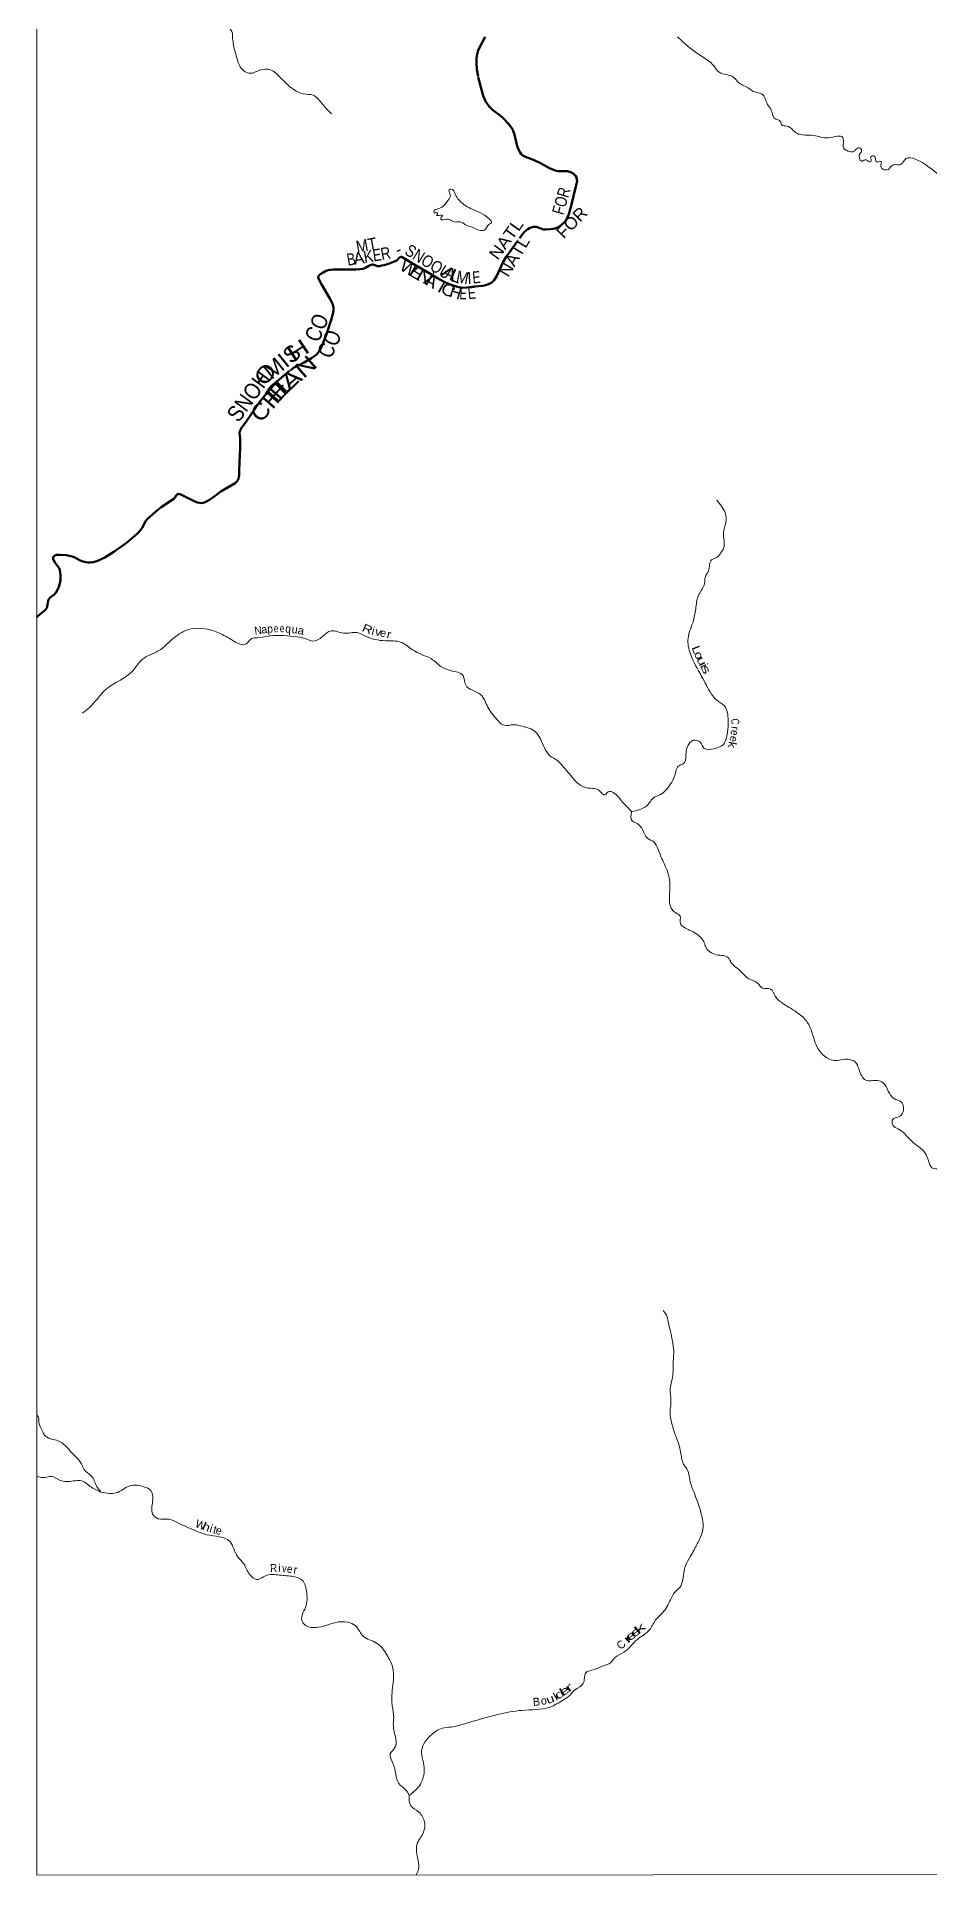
# Model space of a CAD drawing. Header units: feet. Extents: x 0 to 246606, y 183576 to 368785.
# Drawn here: x 0 to 22313, y 183576 to 229523 of the extents above; entities that cross this region are included whole.
import ezdxf
from ezdxf.enums import TextEntityAlignment as Align

# ---------------------------------------------------------------- set-up
doc = ezdxf.new("R2010")
doc.units = ezdxf.units.FT
doc.header["$LTSCALE"] = 80
doc.linetypes.add('DOT_DASHED', pattern=[7.7, 5, -1.2, 0.3, -1.2])
doc.linetypes.add('LONG_DASH_SHORT_DASH', pattern=[9.9, 6, -1.2, 1.5, -1.2])
for name, color, linetype, lineweight in [('11', 7, 'LONG_DASH_SHORT_DASH', 60), ('39', 7, 'Continuous', 13), ('4', 7, 'Continuous', 13), ('41', 7, 'Continuous', 13), ('44', 7, 'DOT_DASHED', 13)]:
    doc.layers.add(name, color=color, linetype=linetype, lineweight=lineweight)
doc.layers.add('12', color=7, linetype='Continuous')

msp = doc.modelspace()

# ---------------------------------------------------------------- linework, layer by layer
at = {"layer": '11'}
for points in [[(12097.04, 224522.78), (12189.62, 224635.3), (12240.03, 224687.01), (12278.67, 224716.12), (12316.22, 224737.59), (12363.23, 224757.49), (12418.78, 224773.17), (12453.07, 224776.26), (12495.78, 224770.49), (12535.49, 224758.49), (12630.66, 224720.82), (12669.43, 224708.6), (12696.13, 224703.35), (12728.74, 224701.86), (12847.03, 224712.12), (12906.2, 224722.31), (12953.15, 224734.54), (13016.32, 224758.67), (13075.3, 224791.23), (13128.08, 224830.19), (13174.19, 224872.71), (13224.23, 224933.16), (13267.23, 225007.47), (13299.58, 225092.93), (13365.89, 225329.89), (13471.84, 225748.57), (13502.42, 225881.97), (13508.22, 225922.95), (13505.64, 225963.62), (13493.16, 226005.68), (13471.6, 226044.37), (13448.05, 226073.44), (13414.54, 226102.54), (13382.57, 226122.03), (13329.75, 226144.35), (13258.62, 226161.99), (13225.22, 226165.15), (13027.24, 226165.3), (12957.46, 226177.56), (12817.74, 226240.34), (12589.8, 226360.79), (12439.36, 226435.93), (12392.4, 226456.02), (12216.43, 226519.29), (12157.43, 226549.37), (12114.43, 226588.33), (12081.99, 226632.45), (12034.31, 226722.62), (12002.7, 226820.41), (11946.81, 227077.52), (11894.36, 227209.39), (11801.78, 227335.94), (11660.89, 227489.38), (11588.76, 227554.12), (11396.03, 227696.06), (11310.15, 227776.13), (11229.82, 227892.84), (11164.42, 228048.67), (11034.81, 228525.71), (11002.6, 228708.18), (10990.74, 228871.04), (10996.49, 228990.36), (11011.62, 229085.41), (11036.81, 229177.84), (11068.48, 229256.54), (11211.28, 229518.08)], [(6342.02, 221187.76), (6389.53, 221225.22), (6422.39, 221246.96), (6502.99, 221290.88), (6686.77, 221378.61), (6870.77, 221488.72), (6984.79, 221574.06), (7050.36, 221646.98), (7118.19, 221773.56), (7235.35, 222065.03), (7371.56, 222471.61), (7407.73, 222622.69), (7419.96, 222701.24), (7419.46, 222754.86), (7404.36, 222824.86), (7379.22, 222888.09), (7331.13, 222977.92), (7127.13, 223325.14), (7034.83, 223498.44), (7033.68, 223517.87), (7042.92, 223539.79), (7070.38, 223570.31), (7125.89, 223613.12), (7156.56, 223633.72), (7199.08, 223656.75), (7235.44, 223671.9), (7285.76, 223687.04), (7339.95, 223697.35), (7420.68, 223705.13), (7482.11, 223708.16), (7621.65, 223708.62), (7863.31, 223702.43), (7975.24, 223705.44), (8084.18, 223716.82), (8149.32, 223726.95), (8177.7, 223733.94), (8217.56, 223750.34), (8302.47, 223797.15), (8334.47, 223812.74), (8360.28, 223822.33), (8386.41, 223828.36), (8404.37, 223828.21), (8419.03, 223825.36), (8436.41, 223819.7), (8491.51, 223796.01), (8505.89, 223791.01), (8517.49, 223788.07), (8529.31, 223786.4), (8541.6, 223786.43), (8562.19, 223789.61), (8628.19, 223803.07), (8686.76, 223817.83), (8792.06, 223850.98), (8879.45, 223882.39), (8984.46, 223926.05), (9007.05, 223943.2), (9058.92, 223996.11), (9075.44, 224010.29), (9086.3, 224017.3), (9096.83, 224021.78), (9105.78, 224023.5), (9114.12, 224023.13), (9123.88, 224020.05), (9134.76, 224013.95), (9452.02, 223823.16), (10017.21, 223493.52), (10172.42, 223408.05), (10307.99, 223343.81), (10433.65, 223295.5), (10549.73, 223262.06), (10633, 223250.62), (10755.24, 223253.95), (10949.86, 223279.73), (11152.91, 223301.23), (11221.58, 223314.32), (11292.66, 223337.13), (11378.79, 223384.33), (11432.9, 223436.7), (11462.58, 223479.44), (11500.8, 223550.08), (11537.69, 223624.05), (11642.1, 223866.9), (11737.11, 224020.65), (12082.16, 224504.17), (12101.19, 224527.39)], [(-0.2, 215017.92), (93.84, 215103.7), (214.75, 215204.56), (233.84, 215225.65), (248.57, 215252.41), (258.52, 215282.32), (267.41, 215328.82), (285.76, 215435.18), (298.15, 215466.65), (326.36, 215504.26), (365.08, 215535.29), (428.38, 215577.56), (479.53, 215626.34), (539.14, 215735.66), (563.73, 215802.82), (578.92, 215860.86), (591.59, 215942.35), (592.99, 216079.2), (575.17, 216195.73), (557.44, 216245.11), (510.96, 216312.77), (459.52, 216377.22), (425.73, 216437.27), (414.01, 216469.48), (409.34, 216510.21), (413.4, 216524.43), (431.6, 216544.69), (454.61, 216558.59), (497.47, 216574.07), (527.79, 216578.6), (584.22, 216578.13), (741.34, 216563.2), (882.54, 216536.39), (952.46, 216512), (1065.07, 216443.49), (1108.91, 216423.76), (1188.84, 216400.32), (1272.86, 216385.12), (1332.62, 216381.43), (1412.01, 216388.35), (1499.28, 216415.87), (1699, 216510.64), (1924.74, 216651.55), (2240.83, 216877.82), (2401.51, 217007.72), (2525.06, 217120.13), (2596.48, 217195.89), (2634.01, 217251.86), (2729.61, 217421.28), (2772.39, 217477.09), (2823.01, 217527.54), (2965.85, 217653.72), (3111.93, 217766.78), (3430.35, 217974.28), (3448.27, 217997.76), (3484.89, 218060.4), (3494.95, 218074.06), (3508.18, 218086.89), (3520.01, 218093.56), (3533.74, 218096.38), (3550.66, 218095.57), (3573.35, 218090.57), (3620.24, 218072.3), (3719.97, 218027.79), (3950.67, 217911.47), (4016.64, 217885.78), (4071.63, 217871.45), (4116.11, 217870.49), (4161.85, 217878.28), (4211.72, 217894.64), (4244.98, 217909.27), (4316.81, 217949.09), (4456.53, 218049.34), (4600.96, 218157.64), (4961.31, 218370.43), (4983.53, 218387.28), (5000.03, 218403.36), (5013.93, 218421.11), (5024.8, 218439.22), (5042, 218477.9), (5054.64, 218525.55), (5060.39, 218569.27), (5064.2, 218686.93), (5079.4, 219075.05), (5081.98, 219252.55), (5082.52, 219492.22), (5072.64, 219612.02), (5076.75, 219664.86), (5115.74, 219749.01), (5225.55, 219889.28), (5316.46, 220025.6), (5560.46, 220386.48), (5737.88, 220595.18), (5838.24, 220757.42), (5871.33, 220795.28), (5954.48, 220864.45), (6333.65, 221181.58), (6342.02, 221187.76)]]:
    msp.add_lwpolyline(points, dxfattribs=at)
at = {"layer": '39'}
for points in [[(1.98, 233885.94), (136.8, 233730.04), (502.61, 233562.03), (893.81, 233278.75), (1388.97, 232867.56), (1547.25, 232723.13), (1730.39, 232673.45), (2051.97, 232523.91), (2176.2, 232412.02), (2273.29, 232169.05), (2595.68, 231849.87), (2968.14, 231481.9), (3545.75, 231039.86), (4066.38, 230523.49), (4558.82, 230013.36), (4847.01, 229704.51), (4894.69, 229603.22), (4892.05, 229514.38)], [(4892.05, 229514.38), (4944.77, 229196.69), (5002.99, 228996.82), (5085.36, 228774.72), (5341.06, 228608.95), (5572.84, 228685.4), (5899.22, 228672.95), (6030.07, 228563.82), (6428.61, 228202.12), (6662.21, 228094.91), (6912.01, 228062.35), (7139.45, 227844.14), (7364.85, 227597.66)], [(16021.99, 229522.65), (16161.19, 229384.76), (16646.37, 229022.97), (16918.14, 228804.71), (17059, 228637.04), (17421.53, 228513.54), (17546.3, 228380.2), (17820.15, 228224.51), (17924.84, 228151.74), (18124.25, 228095.01), (18273.06, 227832.48), (18363.58, 227689.08), (18474.15, 227460.89), (18588.95, 227416.37), (18619.08, 227327.53), (18752.01, 227289.05), (18999.64, 227111.17), (19420.67, 227058.26), (19795.36, 226995.3), (20151.98, 227000.98), (20168.01, 226920.23), (20169.85, 226748.67), (20328.91, 226651.62), (20423.61, 226655.56), (20488.14, 226714.02), (20588.91, 226740.15), (20617.03, 226655.36), (20572.64, 226592.83), (20626.85, 226417.18), (20663.12, 226421.18), (20705.46, 226449.39), (20769.91, 226427.12), (20836.37, 226396.78), (20862.59, 226429.05), (20846.55, 226499.7), (20866.74, 226542.07), (20937.25, 226537.96), (20967.42, 226485.45), (20995.53, 226394.6), (21043.89, 226394.54), (21108.37, 226406.59), (21104.21, 226279.44), (21152.5, 226214.8), (21291.51, 226208.6), (21364.13, 226291.27), (21466.92, 226327.5), (21597.88, 226329.38), (21656.37, 226383.81), (21731.01, 226476.58), (21964.71, 226466.24), (22234.53, 226314.58), (22709.54, 225853.91), (22785.93, 225694.38), (22894.6, 225567.11), (23158.19, 225239.87), (24221.14, 224425.37), (24658.02, 224114.09), (24714.26, 223950.54), (24770.61, 223885.9), (25110.98, 223770.5), (25461.33, 223558.21), (25878.26, 223432.63), (25993.1, 223438.57), (26001.21, 223482.96), (26150.33, 223511.06), (26230.81, 223404.01), (26381.88, 223369.54), (26567.14, 223268.43), (26814.79, 223114.78), (27130.96, 222971.14), (27253.88, 222991.2), (27386.92, 223053.63), (27594.37, 222984.79), (27761.48, 222875.62), (27942.76, 222822.96), (28115.79, 222594.7), (28335.28, 222479.43), (28643.38, 222321.68), (28840.6, 222109.55), (29112.48, 222002.29), (29217.22, 221971.91), (29398.46, 221884.93), (29684.42, 221759.49), (29779.1, 221741.23), (29881.83, 221722.96), (30069.09, 221607.71), (30159.74, 221595.51), (30236.34, 221631.76), (30369.38, 221694.19)], [(10365.19, 224931.12), (10249.26, 224962.75), (10102.19, 224968.95), (10100.21, 224999.23), (10132.47, 225027.45), (10150.64, 225059.73), (10092.21, 225061.81), (10033.78, 225053.8), (9997.52, 225059.89), (10021.73, 225096.19), (10015.71, 225120.42), (9947.21, 225122.51), (9929.11, 225150.78), (10078.29, 225235.4), (10253.75, 225400.72), (10340.53, 225541.91), (10310.43, 225656.99), (10312.5, 225705.42), (10350.79, 225717.49), (10469.51, 225574.07), (10551.98, 225444.81), (10841.89, 225234.6), (11317.09, 224961.63), (11367.36, 224870.75), (11312.93, 224836.5), (11195.92, 224693.32), (11083.09, 224683.34), (10885.72, 224764.28), (10720.58, 224825.01), (10581.63, 224899.83), (10424.48, 224895.96), (10365.19, 224931.12)], [(17001.48, 217937.95), (17208.67, 217622.88), (17226.55, 217376.62), (17169.87, 217124.39), (17171.48, 216740.91), (17102.86, 216621.9), (17014.1, 216519.06), (16870.97, 216446.55), (16792.12, 216176.17), (16715.4, 216028.92), (16695.07, 215855.36), (16555.77, 215585.05), (16478.88, 215272.29), (16418.08, 214933.28), (16282.63, 214489.39), (16340.65, 214099.79), (16622.13, 213538.4), (16871.5, 213096.12), (16998.28, 212944.62), (17187.52, 212807.17), (17283.84, 212433.68), (17269.42, 212134.98), (17158.29, 211830.33), (16924.47, 211729.66), (16686.74, 211737.98), (16590.19, 211887.44), (16412.94, 211940.1), (16273.78, 211803), (16229.21, 211564.89), (16170.56, 211357.06), (16065.75, 211312.77), (15948.62, 211056.56), (15843.64, 210848.78), (15597.56, 210588.68), (15440.33, 210516.18), (15248.71, 210302.44), (15051.15, 210199.71), (14871.79, 210151.46)], [(1137.66, 212620.13), (1311.07, 212755.17), (1736.67, 213216.93), (2089.5, 213446.65), (2393.96, 213670.36), (2638.05, 213958.73), (3039.21, 214174.27), (3472.77, 214537.11), (3857.78, 214722.39), (4566.87, 214618.72), (4876.97, 214448.85), (5235.49, 214347.56), (5380.7, 214484.66), (5517.73, 214504.69), (5834.09, 214548.77), (6511.03, 214523.84), (6724.55, 214477.19), (6899.77, 214416.46), (7141.66, 214531.25), (7361.42, 214676.34), (7671.63, 214615.47), (8010.13, 214633.28), (8199.44, 214552.34), (8719.12, 214426.66), (9087.79, 214396), (9381.75, 214212.03), (9631.44, 214078.56), (9865.05, 213975.38), (10102.6, 213787.42), (10356.34, 213680.19), (10656.42, 213556.76), (10724.67, 213322.56), (11093.13, 213081.99), (11278.15, 212766.94), (11501.48, 212461.94), (11690.71, 212314.4), (11922.42, 212328.29), (12190.33, 212273.51), (12397.78, 212204.67), (12621.11, 211911.78), (12862.49, 211530.06), (12995.38, 211451.21), (13108.09, 211342.1), (13377.74, 211026.96), (13548.81, 210845.13), (13774.36, 210748.02), (14080.53, 210673.02), (14205.34, 210576.01), (14284, 210650.6), (14447.15, 210612.08), (14666.51, 210367.64), (14865.75, 210159.54), (14871.79, 210151.46)], [(14871.79, 210151.46), (14881.63, 209927.42), (15008.49, 209860.68), (15151.36, 209693.01), (15268.01, 209495.09), (15425.06, 209400.06), (15533.67, 209214.26), (15666.31, 208897.25), (15758.78, 208693.3), (15824.73, 208184.61), (15862.55, 207744.58), (15967.21, 207633.46), (16085.99, 207544.53), (16091.83, 207352.78), (16160.26, 207284.09), (16407.94, 207150.62), (16675.65, 206908.14), (16725.88, 206774.88), (16989.61, 206580.84), (17291.74, 206499.79), (17356.1, 206388.72), (17569.47, 206198.77), (17784.83, 205988.64), (18014.39, 205877.39), (18153.28, 205746.05), (18344.66, 205723.65), (18469.37, 205535.82), (18632.41, 205378.22), (18996.84, 205145.73), (19240.39, 204925.47), (19371.09, 204673.05), (19503.66, 204285.39), (19652.54, 204081.38), (19934.46, 203937.79), (20210.51, 203967.77), (20460.28, 203902.92), (20556.79, 203711.08), (20725.75, 203448.52), (21019.9, 203436.1), (21158.86, 203381.46), (21287.59, 203175.46), (21436.48, 202985.58), (21609.67, 202904.67), (21647.66, 202624.08), (21542.79, 202529.33), (21401.69, 202466.91), (21403.55, 202323.6), (21538.44, 202226.58), (21922.9, 201881.05), (22234.88, 201586.05), (22419.88, 201234.66), (22615.36, 201282.9), (22746.54, 201490.65), (22837.23, 201522.85), (23066.92, 201522.61), (23234.04, 201425.55), (23245.94, 201239.85), (23239.66, 201015.82), (23338.21, 200848.2), (23606.14, 200815.63), (23755.24, 200821.53), (23870.02, 200766.91), (23962.73, 200795.07), (24230.46, 200566.72), (24192.09, 200481.99), (24022.73, 200373.18), (24006.46, 200223.84), (24032.46, 200046.2), (24143.25, 200015.81), (24310.35, 199902.61), (24328.34, 199765.34), (24366.47, 199615.94), (24342.16, 199494.87), (24178.85, 199380), (24136.38, 199226.65), (24275.33, 199159.9), (24416.2, 199006.36), (24534.92, 198858.9), (24852.9, 198519.48), (24828.5, 198307.59), (24777.97, 198152.23), (24874.59, 198075.43), (24898.59, 197897.79), (24912.48, 197702), (24997.11, 197701.91), (25093.93, 197808.78), (25134.29, 197875.34), (25182.58, 197812.72), (25273.09, 197667.31), (25288.93, 197394.82), (25171.99, 197318.25)], [(9310.59, 185569.34), (9537.39, 185775.66), (9682.83, 186128.72), (9669, 186393.13), (9616.87, 186637.4), (9838.94, 187063.04), (10145.38, 187250.42), (10358.98, 187280.47), (10753.97, 187376.94), (11529.89, 187594.11), (12126.37, 187696.42), (12823.56, 187778.44), (13164.24, 187953.67), (13333.61, 188078.63), (13460.69, 188213.73), (13664.34, 188370.94), (13725.06, 188635.28), (13932.67, 188717.82), (14146.32, 188802.36), (14351.93, 188894.99), (14452.79, 189013.96), (14674.55, 189146.94), (15025.47, 189479.6), (15319.87, 189707.36), (15471.23, 189955.46), (15638.64, 190128.86), (15840.46, 190459.65), (15955.51, 190653.29), (16068.45, 190760.14), (16183.73, 191185.89), (16222.16, 191323.1), (16345.29, 191547), (16436.13, 191712.41), (16585.53, 192010.96), (16652.24, 192222.82), (16614.37, 192610.38), (16403.45, 193212.06), (16325.13, 193462.41), (16272.99, 193696.59), (16172.41, 193850.09), (16096.17, 194158.98), (15995.79, 194498.16), (15945.56, 194629.4), (15901.39, 194780.83), (15833.21, 195089.7), (15855.75, 195444.9), (15833.87, 195721.44), (15894.62, 196012.01), (15911.17, 196421.71), (15927.56, 196686.1), (15891.54, 196924.3), (15839.45, 197200.86), (15791.28, 197374.49), (15759.2, 197531.95), (15660.65, 197693.52)], [(1.14, 195086.1), (49.39, 194983.11), (51.33, 194910.45), (125.66, 194704.5), (228.24, 194542.93), (532.36, 194433.62), (878.59, 194134.55), (1118.05, 193853.75), (1174.33, 193724.52), (1367.57, 193552.76), (1496.25, 193302.35), (1602.88, 193152.88)], [(1.74, 193546.37), (198.96, 193513.61), (362.18, 193541.7), (583.71, 193444.59), (908.07, 193430.12), (1125.67, 193429.89), (1339.09, 193292.42), (1602.48, 193153.44)], [(1602.88, 193152.88), (1890.95, 193118.27), (2064.27, 193162.49), (2282, 193293.45), (2646.68, 193295.09), (2848.04, 193189.92), (2890.02, 192873), (2895.79, 192606.58), (3036.7, 192487.35), (3312.7, 192470.91), (3544.31, 192377.83), (3943.04, 192197.78), (4247.16, 192086.45), (4831.26, 191916.3), (5018.24, 191538.68), (5163.14, 191379.08), (5295.85, 191130.69), (5529.4, 190966.96), (5718.88, 191061.62), (6071.48, 191077.4), (6422.01, 191038.68), (6633.47, 190949.65), (6744, 190679.08), (6715.36, 190265.36), (6626.39, 189952.61), (6702.82, 189833.45), (7039.23, 189772.55), (7543.06, 189905.23), (7839.2, 189882.72), (7990.21, 189785.68), (8157.19, 189551.38), (8495.49, 189379.47), (8753.07, 189080.48), (8893.8, 188783.64), (8915.61, 188452.61), (8874.8, 187956.15), (8886.74, 187812.83), (8924.71, 187514.08), (8914.45, 187342.54), (8974.51, 186977.16), (8956.16, 186765.25), (8839.14, 186607.94), (8901.36, 186377.79), (8977.63, 186103.22), (9053.94, 185864.97), (9231.08, 185705.34), (9310.59, 185569.34)], [(9310.59, 185569.34), (9349.54, 185313.66), (9554.87, 185149.96), (9693.63, 184899.54), (9693.47, 184742.11), (9661.11, 184627.1), (9521.85, 184393.12), (9521.45, 184011.66), (9551.41, 183767.41), (9484.03, 183576.28)]]:
    msp.add_spline(points, degree=3, dxfattribs=at)
at = {"layer": '4'}
msp.add_line((0, 183577.08), (0, 367439.54), dxfattribs=at)
for points in [[(0, 183577.08), (0, 367439.54), (30573.51, 367460.56), (61146.96, 367523.65), (91720.3, 367628.78), (122293.47, 367775.98), (152869.71, 367965.22), (183439.05, 368196.52), (214011.34, 368469.87), (244583.23, 368785.28)], [(0, 183577.08), (30826.42, 183598.29), (61611.62, 183645.77), (92479.02, 183767.9), (123305.1, 183916.31)], [(0, 183577.08), (30826.42, 183598.29), (61611.62, 183645.77), (92479.02, 183767.9), (123305.1, 183916.31)]]:
    msp.add_lwpolyline(points, dxfattribs=at)
at = {"layer": '44'}
for points in [[(12097.04, 224522.78), (12189.62, 224635.3), (12240.03, 224687.01), (12278.67, 224716.12), (12316.22, 224737.59), (12363.23, 224757.49), (12418.78, 224773.17), (12453.07, 224776.26), (12495.78, 224770.49), (12535.49, 224758.49), (12630.66, 224720.82), (12669.43, 224708.6), (12696.13, 224703.35), (12728.74, 224701.86), (12847.03, 224712.12), (12906.2, 224722.31), (12953.15, 224734.54), (13016.32, 224758.67), (13075.3, 224791.23), (13128.08, 224830.19), (13174.19, 224872.71), (13224.23, 224933.16), (13267.23, 225007.47), (13299.58, 225092.93), (13365.89, 225329.89), (13471.84, 225748.57), (13502.42, 225881.97), (13508.22, 225922.95), (13505.64, 225963.62), (13493.16, 226005.68), (13471.6, 226044.37), (13448.05, 226073.44), (13414.54, 226102.54), (13382.57, 226122.03), (13329.75, 226144.35), (13258.62, 226161.99), (13225.22, 226165.15), (13027.24, 226165.3), (12957.46, 226177.56), (12817.74, 226240.34), (12589.8, 226360.79), (12439.36, 226435.93), (12392.4, 226456.02), (12216.43, 226519.29), (12157.43, 226549.37), (12114.43, 226588.33), (12081.99, 226632.45), (12034.31, 226722.62), (12002.7, 226820.41), (11946.81, 227077.52), (11894.36, 227209.39), (11801.78, 227335.94), (11660.89, 227489.38), (11588.76, 227554.12), (11396.03, 227696.06), (11310.15, 227776.13), (11229.82, 227892.84), (11164.42, 228048.67), (11034.81, 228525.71), (11002.6, 228708.18), (10990.74, 228871.04), (10996.49, 228990.36), (11011.62, 229085.41), (11036.81, 229177.84), (11068.48, 229256.54), (11211.28, 229518.08)], [(6342.02, 221187.76), (6389.53, 221225.22), (6422.39, 221246.96), (6502.99, 221290.88), (6686.77, 221378.61), (6870.77, 221488.72), (6984.79, 221574.06), (7050.36, 221646.98), (7118.19, 221773.56), (7235.35, 222065.03), (7371.56, 222471.61), (7407.73, 222622.69), (7419.96, 222701.24), (7419.46, 222754.86), (7404.36, 222824.86), (7379.22, 222888.09), (7331.13, 222977.92), (7127.13, 223325.14), (7034.83, 223498.44), (7033.68, 223517.87), (7042.92, 223539.79), (7070.38, 223570.31), (7125.89, 223613.12), (7156.56, 223633.72), (7199.08, 223656.75), (7235.44, 223671.9), (7285.76, 223687.04), (7339.95, 223697.35), (7420.68, 223705.13), (7482.11, 223708.16), (7621.65, 223708.62), (7863.31, 223702.43), (7975.24, 223705.44), (8084.18, 223716.82), (8149.32, 223726.95), (8177.7, 223733.94), (8217.56, 223750.34), (8302.47, 223797.15), (8334.47, 223812.74), (8360.28, 223822.33), (8386.41, 223828.36), (8404.37, 223828.21), (8419.03, 223825.36), (8436.41, 223819.7), (8491.51, 223796.01), (8505.89, 223791.01), (8517.49, 223788.07), (8529.31, 223786.4), (8541.6, 223786.43), (8562.19, 223789.61), (8628.19, 223803.07), (8686.76, 223817.83), (8792.06, 223850.98), (8879.45, 223882.39), (8984.46, 223926.05), (9007.05, 223943.2), (9058.92, 223996.11), (9075.44, 224010.29), (9086.3, 224017.3), (9096.83, 224021.78), (9105.78, 224023.5), (9114.12, 224023.13), (9123.88, 224020.05), (9134.76, 224013.95), (9452.02, 223823.16), (10017.21, 223493.52), (10172.42, 223408.05), (10307.99, 223343.81), (10433.65, 223295.5), (10549.73, 223262.06), (10633, 223250.62), (10755.24, 223253.95), (10949.86, 223279.73), (11152.91, 223301.23), (11221.58, 223314.32), (11292.66, 223337.13), (11378.79, 223384.33), (11432.9, 223436.7), (11462.58, 223479.44), (11500.8, 223550.08), (11537.69, 223624.05), (11642.1, 223866.9), (11737.11, 224020.65), (12082.16, 224504.17), (12101.19, 224527.39)], [(-0.2, 215017.92), (93.84, 215103.7), (214.75, 215204.56), (233.84, 215225.65), (248.57, 215252.41), (258.52, 215282.32), (267.41, 215328.82), (285.76, 215435.18), (298.15, 215466.65), (326.36, 215504.26), (365.08, 215535.29), (428.38, 215577.56), (479.53, 215626.34), (539.14, 215735.66), (563.73, 215802.82), (578.92, 215860.86), (591.59, 215942.35), (592.99, 216079.2), (575.17, 216195.73), (557.44, 216245.11), (510.96, 216312.77), (459.52, 216377.22), (425.73, 216437.27), (414.01, 216469.48), (409.34, 216510.21), (413.4, 216524.43), (431.6, 216544.69), (454.61, 216558.59), (497.47, 216574.07), (527.79, 216578.6), (584.22, 216578.13), (741.34, 216563.2), (882.54, 216536.39), (952.46, 216512), (1065.07, 216443.49), (1108.91, 216423.76), (1188.84, 216400.32), (1272.86, 216385.12), (1332.62, 216381.43), (1412.01, 216388.35), (1499.28, 216415.87), (1699, 216510.64), (1924.74, 216651.55), (2240.83, 216877.82), (2401.51, 217007.72), (2525.06, 217120.13), (2596.48, 217195.89), (2634.01, 217251.86), (2729.61, 217421.28), (2772.39, 217477.09), (2823.01, 217527.54), (2965.85, 217653.72), (3111.93, 217766.78), (3430.35, 217974.28), (3448.27, 217997.76), (3484.89, 218060.4), (3494.95, 218074.06), (3508.18, 218086.89), (3520.01, 218093.56), (3533.74, 218096.38), (3550.66, 218095.57), (3573.35, 218090.57), (3620.24, 218072.3), (3719.97, 218027.79), (3950.67, 217911.47), (4016.64, 217885.78), (4071.63, 217871.45), (4116.11, 217870.49), (4161.85, 217878.28), (4211.72, 217894.64), (4244.98, 217909.27), (4316.81, 217949.09), (4456.53, 218049.34), (4600.96, 218157.64), (4961.31, 218370.43), (4983.53, 218387.28), (5000.03, 218403.36), (5013.93, 218421.11), (5024.8, 218439.22), (5042, 218477.9), (5054.64, 218525.55), (5060.39, 218569.27), (5064.2, 218686.93), (5079.4, 219075.05), (5081.98, 219252.55), (5082.52, 219492.22), (5072.64, 219612.02), (5076.75, 219664.86), (5115.74, 219749.01), (5225.55, 219889.28), (5316.46, 220025.6), (5560.46, 220386.48), (5737.88, 220595.18), (5838.24, 220757.42), (5871.33, 220795.28), (5954.48, 220864.45), (6333.65, 221181.58), (6342.02, 221187.76)]]:
    msp.add_lwpolyline(points, dxfattribs=at)

# ---------------------------------------------------------------- texts
at = {"layer": '12'}
for s, rotation, width, p in [('CO', 66.83, 0.85, (7048.04, 221862.85)), ('H', 33.454, 1.35, (6421.47, 221377.47)), ('CO', 66.069, 0.85, (7359.56, 221454.24)), ('MIS', 38.892, 1.05, (5867.84, 220936.85)), ('AN', 40.999, 1.3, (6316.92, 220661.21)), ('SNOH', 53.783, 0.9, (5045.36, 219861.6)), ('O', 54.203, 1.25, (5721.8, 220764.24)), ('CH', 49.163, 1.15, (5603.57, 219856.82))]:
    msp.add_text(s, height=400, rotation=rotation, dxfattribs=dict(at, width=width)).set_placement(p)
for s, rotation, width, p in [('E', 48.492, 1.65, (6177.35, 220523.14)), ('L', 44.656, 2.05, (6375.86, 220714.66))]:
    msp.add_text(s, height=400, rotation=rotation, dxfattribs=dict(at, width=width)).set_placement(p, align=Align.CENTER)
at = {"layer": '41'}
for s, rotation, width, p in [('N', 8.046, 0.95, (5547.1, 214589.64)), ('p', 5.97, 0.95, (5841.71, 214631.59)), ('e', 1.991, 0.75, (5985.6, 214640.18)), ('e', 358.267, 0.75, (6129.05, 214640.85)), ('q', 355.201, 0.95, (6278.5, 214631.15)), ('a', 349.039, 1.05, (6587.99, 214588.75)), ('R', 337.157, 1.3, (8230.68, 214629.98)), ('v', 345.228, 1.15, (8514.82, 214553.41)), ('r', 347.581, 1.15, (8786.27, 214494.48)), ('L', 290.622, 1.3, (16402.89, 214171.71)), ('o', 294.985, 1.3, (16464.51, 214023.39)), ('u', 296.5, 1.55, (16534.94, 213875.68)), ('i', 296.5, 1.2, (16595.17, 213763.51)), ('s', 297.873, 1.65, (16642.21, 213668.92)), ('C', 270.148, 0.75, (17363.9, 212409.26)), ('k', 258.655, 1.15, (17291.55, 211847.64)), ('e', 261.394, 0.9, (17353.42, 212141.47)), ('h', 340.63, 1.25, (4208.06, 192189.92)), ('R', 1.939, 0.9, (5924.41, 191154.15)), ('v', 355.489, 0.85, (6183.47, 191150.01)), ('e', 351.914, 0.9, (6312.29, 191135.68)), ('e', 37.496, 1.75, (15025.33, 189578.35)), ('k', 39.4, 2.05, (15139.62, 189672.13)), ('r', 43.308, 2.2, (14844.66, 189422.01)), ('e', 38.494, 1.75, (14921.52, 189489.88)), ('u', 19.956, 1.35, (12868.64, 187887.13)), ('l', 29.388, 1.2, (13016.22, 187949.07)), ('d', 33.164, 1.75, (13125.97, 188023.34)), ('e', 34.313, 1.6, (13244.15, 188103.77)), ('r', 38.54, 2, (13368.11, 188193))]:
    msp.add_text(s, height=200, rotation=rotation, dxfattribs=dict(at, width=width)).set_placement(p, align=Align.CENTER)
for s, rotation, p in [('a', 7.819, (5699.17, 214614.64)), ('u', 352.646, (6436.8, 214614.08)), ('i', 345.228, (8388.53, 214578.75)), ('e', 347.581, (8640.04, 214527.59)), ('r', 264.34, (17362.45, 212253.51)), ('e', 257.168, (17328.47, 211992.99)), ('W', 339.158, (4061.84, 192239.31)), ('i', 342.235, (4331.3, 192148.78)), ('t', 343.686, (4428.91, 192118.62)), ('e', 346.686, (4531.51, 192095.32)), ('i', 359.049, (6064.69, 191153.45)), ('r', 351.914, (6453.47, 191114.7)), ('C', 44.453, (14676.2, 189267.14)), ('B', 4.94, (12500.33, 187814.3)), ('o', 10.925, (12692.82, 187843.05))]:
    msp.add_text(s, height=200, rotation=rotation, dxfattribs=at).set_placement(p, align=Align.CENTER)
at = {"layer": '44'}
for s, rotation, width, p in [('FOR', 74.122, 0.8, (13164.08, 225054.15)), ('FOR', 45.665, 1.05, (13171.92, 224458.22)), ('NATL', 54.195, 1.1, (11525.46, 223922.11)), ('NATL', 59.05, 1.05, (11786.88, 223495.18)), ('AT', 330.003, 1.2, (9643.71, 223372.44))]:
    msp.add_text(s, height=300, rotation=rotation, dxfattribs=dict(at, width=width)).set_placement(p)
for s, rotation, width, p in [('MT', 10.426, 0.9, (8267.53, 224170.27)), ('E', 8.573, 0.8, (8529.05, 223922.83)), ('R', 10.573, 0.85, (8748.82, 223964.5)), ('SNOQU', 328.375, 0.85, (9708.51, 223774.32)), ('B', 9.76, 0.8, (7884.91, 223816.26)), ('K', 9.701, 0.9, (8316.85, 223886.19)), ('W', 329.05, 1.1, (9223.13, 223608.78)), ('E', 329.246, 1.3, (9421.44, 223495.97)), ('A', 331.753, 1.45, (10245.74, 223481.66)), ('N', 329.634, 1.35, (9626.53, 223385.43)), ('C', 332.684, 1.15, (10220.01, 223061.97)), ('L', 336.095, 1.35, (10417.78, 223405.51)), ('M', 348.949, 0.9, (10616.51, 223361.76)), ('I', 3.25, 0.9, (10825.78, 223345.05)), ('E', 5.136, 0.75, (11004.38, 223364.02)), ('E', 358.486, 0.65, (10656.05, 222958.82)), ('E', 5.578, 0.75, (10890.3, 222972.5))]:
    msp.add_text(s, height=300, rotation=rotation, dxfattribs=dict(at, width=width)).set_placement(p, align=Align.CENTER)
for s, rotation, p in [('A', 9.329, (8076.22, 223843.65)), ('-', 21.817, (9092.92, 224071.64)), ('H', 343.222, (10431.42, 222991.53))]:
    msp.add_text(s, height=300, rotation=rotation, dxfattribs=at).set_placement(p, align=Align.CENTER)

doc.saveas('drawing.dxf')
